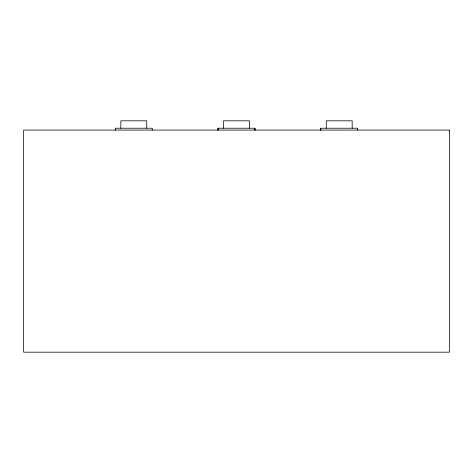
<?xml version="1.0" encoding="UTF-8"?>
<svg xmlns="http://www.w3.org/2000/svg" width="473" height="473" viewBox="0 0 473 473"><rect width="100%" height="100%" fill="white"/><g stroke="black" fill="none" stroke-linecap="round" stroke-linejoin="round"><path stroke-width="0.71" d="M357.694 130.075L357.73 128.224L320.712 128.224L320.712 130.075M352.178 128.224L352.178 120.822L326.269 120.822L326.269 128.224M320.753 128.224L320.753 130.075M255.006 130.075L255.006 128.224L217.994 128.224L217.994 130.075M254.935 128.224L254.935 130.075M249.454 128.224L249.454 120.822L223.546 120.822L223.546 128.224M218.065 128.224L218.065 130.075M152.241 130.075L152.282 128.224L115.27 128.224L115.311 130.075M146.731 128.224L146.731 120.822L120.822 120.822L120.822 128.224M449.35 130.075L23.65 130.075L23.65 352.178L449.35 352.178L449.35 130.075"/></g></svg>
